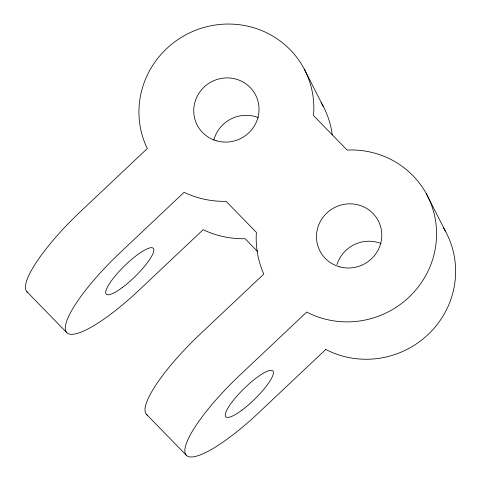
<?xml version="1.0" encoding="UTF-8"?>
<svg xmlns="http://www.w3.org/2000/svg" width="481" height="481" viewBox="0 0 481 481"><rect width="100%" height="100%" fill="white"/><g stroke="black" fill="none" stroke-linecap="round" stroke-linejoin="round"><path stroke-width="0.72" d="M325.769 349.453L258.868 412.584A87.969 20.088 -44.3 0 1 185.522 454.118A87.969 20.088 -44.3 0 1 239.821 375.192L306.716 312.061A87.957 85.42 -27 0 0 418.097 287.151A87.957 85.42 -27 0 0 412.957 175.691A87.993 85.456 -27 0 0 347.126 150.054L313.492 115.56A87.969 85.426 -27 0 0 211.045 25.758A87.969 85.426 -27 0 0 147.3 148.527L80.399 211.658A87.957 20.088 -44.3 0 0 27.796 292.454M257.666 251.575L245.106 238.69L242.394 238.75A93.494 90.795 -27 0 1 203.132 229.702L139.304 289.935A87.957 20.088 -44.3 0 1 65.951 331.463A87.957 20.088 -44.3 0 1 120.256 252.549L184.079 192.31A93.494 90.795 -27 0 0 223.34 201.359L226.052 201.298L256.415 232.443L256.241 235.107A93.494 90.795 -27 0 0 263.786 274.08L199.964 334.307A87.969 20.088 -44.3 0 0 147.36 415.103M26.828 291.642L66.679 332.527M146.392 414.291L186.243 455.176M426.256 193.615L445.31 231.006M304.257 69.09L323.31 106.481M213.811 140.157A32.84 31.89 -27 0 1 258.249 117.592M336.947 264.73A32.84 31.89 -27 0 1 381.006 243.512M443.44 227.79A87.957 85.42 -27 0 1 430.886 331.752A87.957 85.42 -27 0 1 325.775 349.44M321.11 102.567A87.969 85.426 -27 0 1 332.233 134.927M339.658 266.847A32.84 31.89 -27 0 0 380.928 227.898A32.84 31.89 -27 0 0 326.815 213.029A32.84 31.89 -27 0 0 339.658 266.847M216.907 140.927A32.84 31.89 -27 0 0 258.177 101.978A32.84 31.89 -27 0 0 204.064 87.109A32.84 31.89 -27 0 0 216.907 140.927M241.937 410.137A32.84 7.498 -44.3 0 0 272.901 371.007A32.84 7.498 -44.3 0 0 233.195 400.517A32.84 7.498 -44.3 0 0 241.937 410.137M122.372 287.488A32.84 7.498 -44.3 0 0 153.337 248.358A32.84 7.498 -44.3 0 0 113.63 277.868A32.84 7.498 -44.3 0 0 122.372 287.488"/></g></svg>
